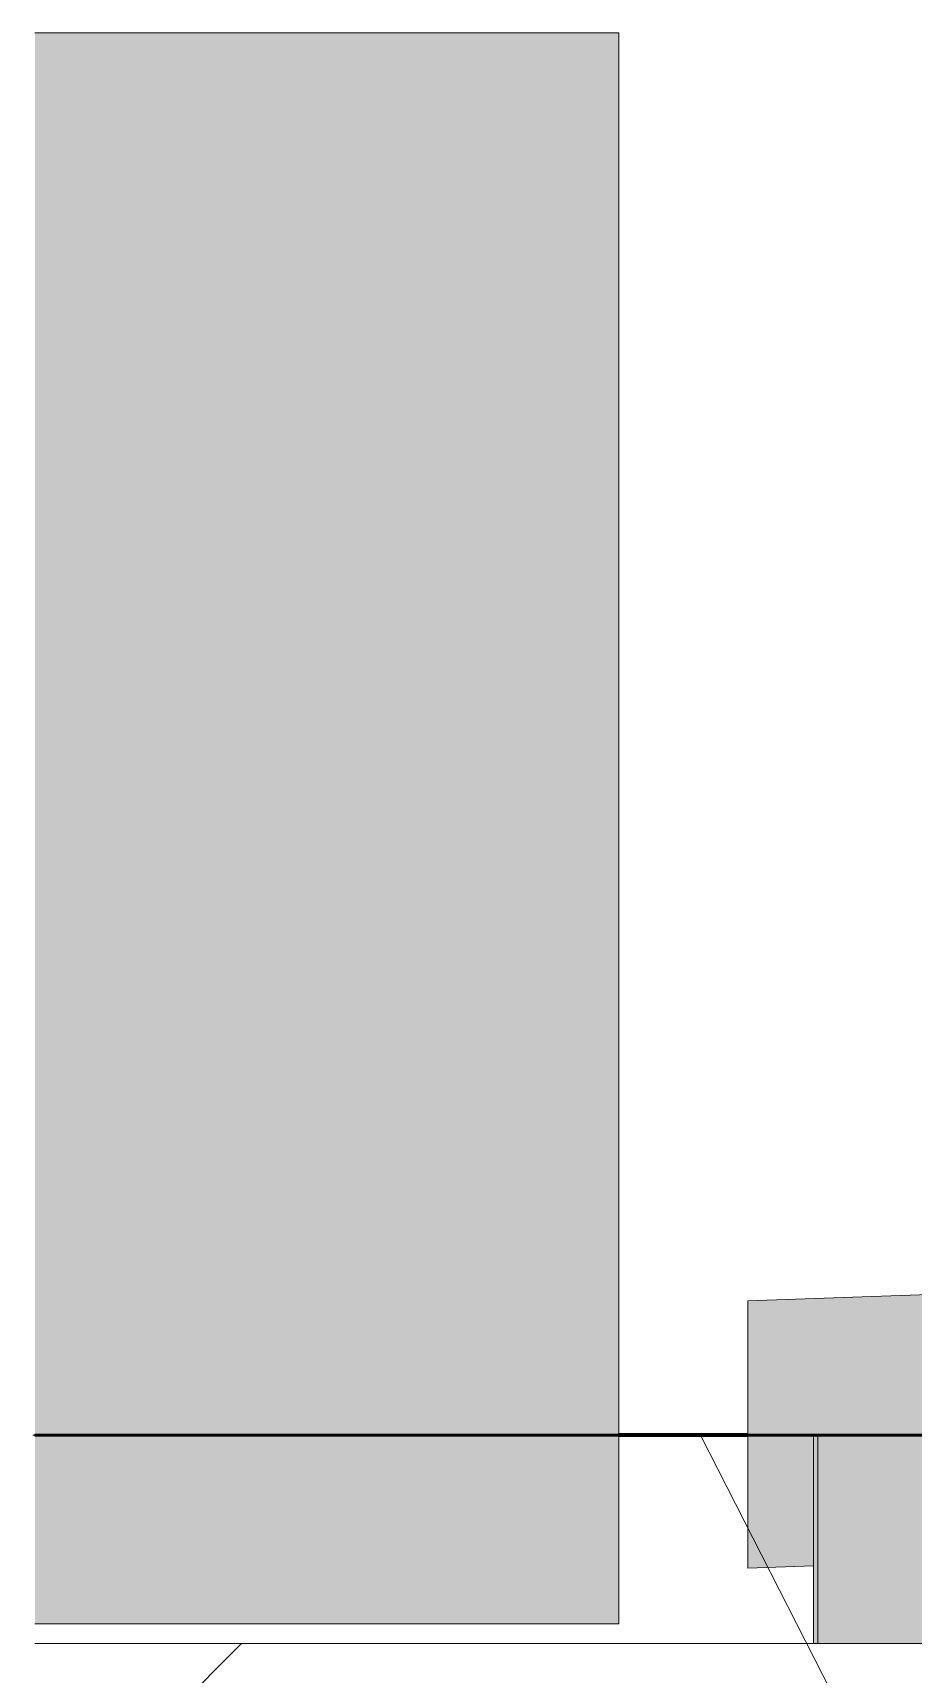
# Model space of a CAD drawing. Header units: millimetres. Extents: x -155050 to -36395, y -2753 to 7638.
# Drawn here: x -86065 to -85241, y -974 to 563 of the extents above; entities that cross this region are included whole.
import ezdxf

# ---------------------------------------------------------------- set-up
doc = ezdxf.new("R2010")
doc.units = ezdxf.units.MM
for name, pattern in [('IMPORT-_EL_VEDENI_NN_PODZ', [3.94, 1.38, -0.59, 0, -1.97]), ('IMPORT-DASHDOT', [11.176, 8.128, -1.524, 0, -1.524]), ('IMPORT-DASHED _3_', [19.05, 12.7, -6.35]), ('IMPORT-DĚLICÍ2 _2_', [15.875, 6.35, -3.175, 0, -3.175, 0, -3.175]), ('IMPORT-KAN_dest_PLNA', [31, 7, -6.5, 0, -6.5, 11, 0]), ('IMPORT-KANVBRDO', [20, 7, -6.5, 0, -6.5]), ('IMPORT-VODA_pitna_CARA08', [30, 7, -6.5, 0, -6.5, 7, -3]), ('IMPORT-VODVBRDO', [20, 7, -6.5, 0, -6.5])]:
    doc.linetypes.add(name, pattern=pattern)
for name, color, linetype, lineweight, true_color in [('---1 - PBS KÓTY', 7, 'Continuous', 18, 0x4c1300), ('---1 - PBS PNP-1', 1, 'Continuous', 35, 0xff0000), ('00_pL_hranice pozemku', 1, 'Continuous', 35, 0xff0000), ('00_pL_katastr', 150, 'Continuous', 9, 0x007fff), ('00_pL_katastr-1', 150, 'Continuous', 35, 0x007fff), ('00_pL_KOTY 1500', 7, 'Continuous', 9, 0x260000), ('00_pL_OCHRANNE PASNO TEPLOVOD-1', 40, 'Continuous', 9, 0xffbf00), ('00_pL_přípoja voda-2', 4, 'IMPORT-VODA_pitna_CARA08', 35, 0x00ffff), ('00_pL_přípojka destova kanalizace-1', 7, 'IMPORT-KAN_dest_PLNA', 9, 0x3f7f3f), ('00_pL_přípojka destova kanalizace-2', 7, 'Continuous', 35, 0x3f7f3f), ('00_pL_přípojka destova kanalizace-3', 7, 'IMPORT-DASHED _3_', 35, 0x3f7f3f), ('00_pL_přípojka NN-1', 240, 'IMPORT-_EL_VEDENI_NN_PODZ', 35, 0xff003f), ('212_HK_situace_03_dwg-1', 40, 'Continuous', 9, 0xffbf00), ('A-FLOR-1', 7, 'Continuous', 9, 0xbfb2ad), ('A-WALL-4', 7, 'Continuous', 9, 0x787878), ('filtrační jednotka-1', 1, 'Continuous', 9, 0xff0000), ('hch budova-1', 7, 'Continuous', 9, 0x00a5a5), ('hch kanal', 30, 'Continuous', 9, 0xff7f00), ('hch kanal-1', 5, 'IMPORT-VODVBRDO', 9, 0x0000ff), ('hch kanal-2', 6, 'IMPORT-KANVBRDO', 9, 0xff00ff), ('hch kanal-3', 30, 'IMPORT-KANVBRDO', 9, 0xff7f00), ('hch oploceni-1', 7, 'IMPORT-DĚLICÍ2 _2_', 9, 0x00a5a5), ('hch teren-1', 7, 'Continuous', 9, 0x00a5a5), ('hch tok-1', 7, 'Continuous', 9, 0x00a5a5), ('HYG', 40, 'Continuous', 9, 0xffbf00), ('Obrys', 2, 'Continuous', 9, 0xffff00), ('PDF7_000 ISN KABELY NN', 9, 'Continuous', 9, 0x808080), ('PDF7_000 ISN SDĚL OPTIKA METALIKA CHRÁNIČKA PŘÍVOD', 9, 'Continuous', 9, 0x808080), ('PDF7_0V - Splašky výtlak zaměřeno', 9, 'Continuous', 9, 0x808080), ('PDF7_0V - Voda návrh', 9, 'Continuous', 9, 0x808080), ('PDF7_0V-návrh kanal dešťová', 7, 'Continuous', 9, 0x656565), ('PDF7_26', 9, 'Continuous', 9, 0x808080), ('PDF7_CKKOTY', 7, 'Continuous', 9, 0x260000), ('PDF7_CKKOTY_500', 7, 'Continuous', 9, 0x260000), ('PDF7_CKKOTY_POMOCNÉ', 3, 'Continuous', 9, 0x00ff00), ('PDF7_GASNET PLYN STŘEDOTLAK', 9, 'Continuous', 9, 0x808080), ('PDF7_GASNET PLYN STŘEDOTLAK OCHRANNĚ PÁSMO', 7, 'Continuous', 9, 0xa5a552), ('PDF7_GP Hraniční linie', 7, 'Continuous', 9, 0x0052a5), ('PDF7_GP Plotové linie', 7, 'Continuous', 9, 0x0052a5), ('PDF7_GP Stromy', 7, 'Continuous', 9, 0x67a552), ('PDF7_GP Veřejné osvětlení - lampy', 200, 'Continuous', 9, 0xbf00ff), ('PDF7_GP Výšky bodů', 7, 'Continuous', 9, 0x0052a5), ('PDF7_ISS CETIN Nadzemní sítě', 9, 'Continuous', 9, 0x808080), ('PDF7_ISS CETIN Zaměřené a kótované vnitřní STP', 9, 'Continuous', 9, 0x808080), ('PDF7_ISS DEŠŤOVÁ KANALIZACE', 9, 'Continuous', 9, 0x808080), ('PDF7_ISS ELEKTRÁRNA OPATOVICE TEPLOVOD', 9, 'Continuous', 9, 0x808080), ('PDF7_ISS KRÁLOVÉHRADECKÁ PROVOZNÍ SPLAŠKOVÁ KANALIZACE', 9, 'Continuous', 9, 0x808080), ('PDF7_ISS KRÁLOVÉHRADECKÁ PROVOZNÍ VODOVOD HL ŘAD', 9, 'Continuous', 9, 0x808080), ('PDF7_ISS TECHNICKÉ SLUŽBY HK VO', 9, 'Continuous', 9, 0x808080), ('PDF7_ISS ČEZ DISTRIBUCE NN', 9, 'Continuous', 9, 0x808080), ('PDF7_ISS ČEZ DISTRIBUCE VN PODZEMNÍ', 9, 'Continuous', 9, 0x808080), ('PDF7_POPIS_500', 1, 'Continuous', 9, 0xff0000), ('PDF7_Pouchov_726559$0$23700', 7, 'Continuous', 9, 0x52a5a5), ('PDF7_Slezské Předměstí_646971$0$21900', 7, 'Continuous', 9, 0x002600), ('PDF7_Slezské Předměstí_646971$0$23700', 9, 'Continuous', 9, 0x808080), ('PDF7_VO_KABEL', 7, 'Continuous', 9, 0x7f6f3f), ('PDF7_VÝŠKOVÉ KÓTY TERÉNU', 3, 'Continuous', 9, 0x00ff00), ('PDF7_Znacky-kultury-1', 240, 'Continuous', 100, 0xff003f), ('PDF7_Znacky-kultury-2', 7, 'Continuous', 140, 0x29a500), ('PDF7_Znacky-kultury-3', 240, 'Continuous', 140, 0xff003f), ('Potrubí_VZT_příslušenství-1', 7, 'Continuous', 9, 0x7f7f7f), ('Vlastní 1_A-DETL-GENF-1', 9, 'Continuous', 9, 0x808080), ('zed-2', 5, 'IMPORT-DASHDOT', 9, 0x0000ff)]:
    doc.layers.add(name, color=color, linetype=linetype, lineweight=lineweight, true_color=true_color)
for name, color, linetype, lineweight in [('00_pL_KOTY', 7, 'Continuous', 9), ('00_pl_rozhrani ploch', 7, 'Continuous', 18), ('00_pL_stavajici objekty', 7, 'Continuous', 50), ('2966-1_navrh dispozice stroju-HK_02_dwg-1', 7, 'Continuous', 9), ('2966-1_navrh dispozice stroju-HK_dwg-1', 7, 'Continuous', 9), ('A-DETL-THIN', 7, 'Continuous', 9), ('A-FLOR', 7, 'Continuous', 9), ('A-WALL', 7, 'Continuous', 9), ('HK_TEREN_SESAZENI_dwg-1', 7, 'Continuous', 9), ('Nedefinovaný_Potrubí_VZT_příslušenství', 7, 'Continuous', 9), ('PDF4_Geometry', 7, 'Continuous', 9), ('PDF7_000 BOURÁNÍ', 7, 'Continuous', 9), ('PDF7_GP Popis', 7, 'Continuous', 9), ('Potrubí_VZT_příslušenství', 7, 'Continuous', 9)]:
    doc.layers.add(name, color=color, linetype=linetype, lineweight=lineweight)

# ---------------------------------------------------------------- blocks, each defined once
blk = doc.blocks.new('Větrací tlumičová jednotka_ levá - VZT S REKUPERACI-581700-Řez 4')
at = {"layer": 'Potrubí_VZT_příslušenství-1'}
blk.add_hatch(color=256, dxfattribs=at).paths.add_polyline_path([(-200972.3, -926.7), (-200972.3, 563.3), (-201519.1, 563.3), (-201519.1, -926.7)])
at = {"layer": 'Potrubí_VZT_příslušenství'}
for p, q in [((-200972.3, 563.3), (-201519.1, 563.3)), ((-200972.3, -926.7), (-200972.3, 563.3)), ((-201519.1, -926.7), (-200972.3, -926.7))]:
    blk.add_line(p, q, dxfattribs=at)
blk = doc.blocks.new('2966-1_navrh dispozice stroju-HK_dwg-867852-Řez 4')
at = {"layer": 'filtrační jednotka-1'}
for p, q in [((-200595.8, -750), (-201519.1, -750)), ((-201519.1, -750), (-200595.8, -750)), ((-200851.5, -750), (-200972.3, -750)), ((-200972.3, -750), (-200851.5, -750))]:
    blk.add_line(p, q, dxfattribs=at)
at = {"layer": 'Obrys'}
for p, q in [((-179030.8, -750), (-201519.1, -750)), ((-179030.8, -750), (-201519.1, -750)), ((-201519.1, -750), (-179030.8, -750)), ((-200972.3, -750), (-200851.5, -750))]:
    blk.add_line(p, q, dxfattribs=at)
blk = doc.blocks.new('2966-1_navrh dispozice stroju-HK_02_dwg-876232-Řez 4')
at = {"layer": 'filtrační jednotka-1'}
for p, q in [((-200851.5, -750), (-200972.3, -750)), ((-200972.3, -750), (-200851.5, -750)), ((-200851.5, -750), (-200972.3, -750)), ((-200972.3, -750), (-200851.5, -750))]:
    blk.add_line(p, q, dxfattribs=at)
at = {"layer": 'Obrys'}
for p, q in [((-200851.5, -750), (-200972.3, -750)), ((-200972.3, -750), (-200851.5, -750))]:
    blk.add_line(p, q, dxfattribs=at)
at = {"layer": 'zed-2'}
blk.add_line((-200785.7, -750), (-200807.8, -750), dxfattribs=at)
blk = doc.blocks.new('212_HK_situace_03_dwg__U41-904830-Řez 4')
at = {"layer": '00_pL_přípojka destova kanalizace-2'}
for p, q in [((-200556.1, -750), (-201519.7, -750)), ((-200556.1, -750), (-201336.1, -750)), ((-200646.1, -750), (-201246.1, -750))]:
    blk.add_line(p, q, dxfattribs=at)
at = {"layer": '00_pL_přípojka destova kanalizace-3'}
blk.add_line((-200646.1, -750), (-201520.1, -750), dxfattribs=at)
blk = doc.blocks.new('212_HK_situace_03_dwg__U41-V38-Řez 4')
at = {"layer": '00_pL_přípojka destova kanalizace-2'}
for p, q in [((-200851.3, -750), (-200972.6, -750)), ((-200851.3, -750), (-200972.6, -750)), ((-200850.5, -750), (-200972.4, -750)), ((-200850.5, -750), (-200972.4, -750)), ((-200850, -750), (-200971.4, -750)), ((-200850, -750), (-200971.4, -750))]:
    blk.add_line(p, q, dxfattribs=at)
at = {"layer": '00_pL_přípojka destova kanalizace-3'}
blk.add_line((-200849.5, -750), (-200971.2, -750), dxfattribs=at)
blk.add_line((-200849.5, -750), (-200971.2, -750), dxfattribs=at)
blk = doc.blocks.new('212_HK_situace_03_dwg-886969-Řez 4')
at = {"layer": '---1 - PBS KÓTY'}
blk.add_line((-200972.3, -750), (-200851.5, -750), dxfattribs=at)
at = {"layer": '---1 - PBS PNP-1'}
for p, q in [((-200265.7, -750), (-201519.6, -750)), ((-200972.6, -750), (-200851.7, -750))]:
    blk.add_line(p, q, dxfattribs=at)
at = {"layer": '00_pL_hranice pozemku'}
for p, q in [((-201519.1, -750), (-179030.8, -750)), ((-179030.8, -750), (-201519.1, -750)), ((-201519.1, -750), (-179030.8, -750)), ((-200851.5, -750), (-200972.3, -750))]:
    blk.add_line(p, q, dxfattribs=at)
at = {"layer": '00_pL_katastr'}
for points in [[(-200972.4, -750), (-200932.3, -750), (-200892.1, -750), (-200851.7, -750)], [(-200971.8, -750), (-200930.6, -750), (-200890.5, -750), (-200851.4, -750)], [(-200848.6, -750), (-200887.1, -750), (-200927.5, -750), (-200970, -750)], [(-200851.2, -750), (-200888, -750), (-200925, -750), (-200962.2, -750)]]:
    blk.add_open_spline(points, degree=3, dxfattribs=at)
at = {"layer": '00_pL_katastr-1'}
for p, q in [((-179030.8, -750), (-201519.1, -750)), ((-201519.1, -750), (-179030.8, -750)), ((-179030.8, -750), (-201519.1, -750)), ((-179030.8, -750), (-201519.1, -750)), ((-201519.1, -750), (-179030.8, -750)), ((-179030.8, -750), (-201519.1, -750)), ((-200851.5, -750), (-200972.3, -750)), ((-200851.5, -750), (-200972.3, -750)), ((-200851.5, -750), (-200972.3, -750)), ((-200972.3, -750), (-200851.5, -750)), ((-200851.5, -750), (-200972.3, -750)), ((-200972.3, -750), (-200851.5, -750)), ((-200851.5, -750), (-200972.3, -750)), ((-200851.5, -750), (-200972.3, -750)), ((-200972.3, -750), (-200851.5, -750)), ((-200851.5, -750), (-200972.3, -750)), ((-200972.3, -750), (-200851.5, -750)), ((-200851.5, -750), (-200972.3, -750)), ((-200972.3, -750), (-200851.5, -750)), ((-200972.3, -750), (-200851.5, -750)), ((-200851.5, -750), (-200972.3, -750)), ((-200851.5, -750), (-200972.3, -750))]:
    blk.add_line(p, q, dxfattribs=at)
at = {"layer": '00_pL_katastr-1', "flags": 128}
for points in [[(-201519.1, -750), (-195852.3, -750), (-191585.4, -750), (-179030.8, -750)], [(-200851.5, -750), (-200935.3, -750), (-200972.3, -750)]]:
    blk.add_lwpolyline(points, dxfattribs=at)
at = {"layer": '00_pL_KOTY'}
for p, q in [((-200851.5, -750), (-200972.3, -750)), ((-200851.5, -750), (-200972.3, -750)), ((-200972.3, -750), (-200851.5, -750))]:
    blk.add_line(p, q, dxfattribs=at)
at = {"layer": '00_pL_KOTY', "flags": 128}
blk.add_lwpolyline([(-201519.1, -750), (-200145.1, -750), (-200145.5, -750)], dxfattribs=at)
at = {"layer": '00_pL_KOTY 1500', "flags": 128}
blk.add_lwpolyline([(-201519.1, -750), (-200146.4, -750), (-200147.7, -750)], dxfattribs=at)
at = {"layer": '00_pL_OCHRANNE PASNO TEPLOVOD-1'}
for p, q in [((-200972.3, -750), (-200851.5, -750)), ((-200851.5, -750), (-200972.3, -750))]:
    blk.add_line(p, q, dxfattribs=at)
at = {"layer": '00_pL_přípoja voda-2'}
blk.add_line((-201519.1, -750), (-199132.6, -750), dxfattribs=at)
at = {"layer": '00_pL_přípojka destova kanalizace-1', "flags": 128}
for points in [[(-200851.5, -750), (-200940.1, -750), (-200851.5, -750)], [(-200851.5, -750), (-200854.4, -750), (-200851.5, -750)]]:
    blk.add_lwpolyline(points, dxfattribs=at)
at = {"layer": '00_pL_přípojka destova kanalizace-2'}
for p, q in [((-201146.1, -750), (-179030.8, -750)), ((-200785.7, -750), (-201145.9, -750)), ((-200851.5, -750), (-200972.3, -750))]:
    blk.add_line(p, q, dxfattribs=at)
at = {"layer": '00_pL_přípojka NN-1', "flags": 128}
blk.add_lwpolyline([(-201519.1, -750), (-198369.2, -750), (-198329.2, -750), (-198198.6, -750)], dxfattribs=at)
at = {"layer": '00_pl_rozhrani ploch'}
for p, q in [((-200972.3, -750), (-200851.5, -750)), ((-200848.9, -750), (-200970.4, -750)), ((-200969.8, -750), (-200849.1, -750))]:
    blk.add_line(p, q, dxfattribs=at)
at = {"layer": '00_pl_rozhrani ploch', "flags": 128}
blk.add_lwpolyline([(-200267.3, -750), (-200892.3, -750), (-201139, -750)], dxfattribs=at)
at = {"layer": '00_pL_stavajici objekty'}
for p, q in [((-201519.1, -750), (-201139, -750)), ((-179030.8, -750), (-201519.1, -750)), ((-201519.1, -750), (-179030.8, -750)), ((-179030.8, -750), (-201519.1, -750)), ((-201519.1, -750), (-179030.8, -750)), ((-201519.1, -750), (-179030.8, -750)), ((-179030.8, -750), (-201519.1, -750)), ((-200851.5, -750), (-200972.3, -750)), ((-200972.3, -750), (-200851.5, -750))]:
    blk.add_line(p, q, dxfattribs=at)
at = {"layer": '00_pL_stavajici objekty', "flags": 128}
blk.add_lwpolyline([(-201139, -750), (-201269.9, -750), (-201519.1, -750)], dxfattribs=at)
at = {"layer": 'HYG'}
blk.add_line((-201519.1, -750), (-200851.5, -750), dxfattribs=at)
at = {"layer": 'PDF4_Geometry'}
for p, q in [((-200972.3, -750), (-200851.5, -750)), ((-200851.5, -750), (-200972.3, -750)), ((-200851.5, -750), (-200972.3, -750)), ((-200972.3, -750), (-200851.5, -750)), ((-200972.3, -750), (-200851.5, -750)), ((-200851.5, -750), (-200972.3, -750)), ((-200851.5, -750), (-200972.3, -750)), ((-200851.5, -750), (-200972.3, -750)), ((-200972.3, -750), (-200851.5, -750)), ((-200972.3, -750), (-200851.5, -750)), ((-200851.5, -750), (-200972.3, -750))]:
    blk.add_line(p, q, dxfattribs=at)
for points in [[(-200956.6, -750), (-200962.7, -750), (-200968.5, -750), (-200974.1, -750)], [(-200974, -750), (-200960.4, -750), (-200945.4, -750), (-200929.2, -750)], [(-200972.5, -750), (-200932.4, -750), (-200892.2, -750), (-200851.8, -750)], [(-200972, -750), (-200956, -750), (-200940.8, -750), (-200926.4, -750)], [(-200851.2, -750), (-200890.4, -750), (-200930.5, -750), (-200971.6, -750)], [(-200971.5, -750), (-200930.2, -750), (-200889.9, -750), (-200850.6, -750)], [(-200850.4, -750), (-200888.3, -750), (-200928, -750), (-200969.4, -750)], [(-200852.5, -750), (-200890, -750), (-200924.7, -750), (-200956.6, -750)], [(-200929.2, -750), (-200904.1, -750), (-200878.3, -750), (-200851.7, -750)], [(-200853.2, -750), (-200864.1, -750), (-200888.6, -750), (-200926.7, -750)], [(-200926.4, -750), (-200883.9, -750), (-200858.3, -750), (-200849.7, -750)], [(-200919.9, -750), (-200925, -750), (-200902.9, -750), (-200853.4, -750)], [(-200853.7, -750), (-200893.5, -750), (-200915.6, -750), (-200919.9, -750)], [(-200851.2, -750), (-200870.4, -750), (-200889.7, -750), (-200909, -750)]]:
    blk.add_open_spline(points, degree=3, dxfattribs=at)
at = {"layer": 'PDF7_000 BOURÁNÍ'}
for p, q in [((-201519.1, -750), (-179030.8, -750)), ((-179030.8, -750), (-201519.1, -750)), ((-196965.5, -750), (-201519.1, -750))]:
    blk.add_line(p, q, dxfattribs=at)
at = {"layer": 'PDF7_000 BOURÁNÍ', "flags": 128}
blk.add_lwpolyline([(-201519.1, -750), (-196172.2, -750), (-196965.5, -750)], dxfattribs=at)
at = {"layer": 'PDF7_000 ISN KABELY NN'}
for p, q in [((-201230.9, -750), (-201519.1, -750)), ((-201104.6, -750), (-201237.6, -750)), ((-200832.1, -750), (-200699.2, -750)), ((-200830.1, -750), (-200830, -750)), ((-200829.6, -750), (-200696.8, -750)), ((-200764.4, -750), (-200764.3, -750)), ((-200763.9, -750), (-200697.5, -750)), ((-200763.8, -750), (-200763.7, -750)), ((-200705.8, -750), (-200440, -750))]:
    blk.add_line(p, q, dxfattribs=at)
at = {"layer": 'PDF7_000 ISN KABELY NN', "flags": 128}
for points in [[(-201237.5, -750), (-201104.6, -750), (-201503.4, -750), (-201519.1, -750)], [(-201519.1, -750), (-201296.7, -750), (-201230.2, -750), (-201163.8, -750), (-201030.8, -750), (-200964.3, -750), (-200897.9, -750), (-200897.8, -750), (-200831.3, -750), (-200831.3, -750), (-200764.8, -750), (-200764.4, -750)], [(-200896.9, -750), (-200763.9, -750), (-200764, -750), (-200697.7, -750), (-200764.1, -750), (-200764.1, -750)], [(-200896.2, -750), (-200829.6, -750), (-200829.8, -750), (-200696.9, -750), (-200829.8, -750), (-200829.9, -750)], [(-200699.2, -750), (-200832.1, -750), (-200499.8, -750), (-200233.9, -750), (-200234, -750), (-200101, -750)], [(-200829.5, -750), (-200829.1, -750), (-200762.6, -750), (-200762.6, -750), (-200762.6, -750), (-200696, -750), (-200629.5, -750), (-200629.5, -750), (-200563, -750), (-200496.5, -750), (-200430, -750), (-199034.2, -750), (-198369.6, -750)]]:
    blk.add_lwpolyline(points, dxfattribs=at)
at = {"layer": 'PDF7_000 ISN SDĚL OPTIKA METALIKA CHRÁNIČKA PŘÍVOD'}
for p, q in [((-201410.3, -750), (-201518.4, -750)), ((-201518, -750), (-201362.8, -750)), ((-201018.9, -750), (-201375.5, -750)), ((-201029.4, -750), (-201029.3, -750)), ((-201029.2, -750), (-201029.2, -750)), ((-201029.2, -750), (-201029.1, -750)), ((-200959.5, -750), (-201018.6, -750)), ((-200958.7, -750), (-201017.9, -750)), ((-200963.5, -750), (-200963.5, -750)), ((-200963.4, -750), (-200963.4, -750)), ((-200885.8, -750), (-200945, -750)), ((-200885.1, -750), (-200944.2, -750)), ((-200705.9, -750), (-200440, -750))]:
    blk.add_line(p, q, dxfattribs=at)
at = {"layer": 'PDF7_000 ISN SDĚL OPTIKA METALIKA CHRÁNIČKA PŘÍVOD', "flags": 128}
for points in [[(-201362.8, -750), (-201296.3, -750), (-201229.8, -750), (-201163.3, -750), (-201163.2, -750), (-201096.7, -750), (-201030.2, -750), (-201030.2, -750), (-201030.2, -750), (-200963.6, -750), (-200963.6, -750)], [(-201028.6, -750), (-201028.5, -750), (-200962, -750), (-200962, -750), (-200962, -750), (-200961.9, -750), (-200895.4, -750), (-200895.4, -750), (-200828.9, -750), (-200828.9, -750), (-200762.4, -750), (-200695.9, -750), (-200695.9, -750), (-200629.4, -750), (-200562.9, -750), (-200496.4, -750), (-199034.2, -750), (-198369.5, -750)]]:
    blk.add_lwpolyline(points, dxfattribs=at)
at = {"layer": 'PDF7_0V - Splašky výtlak zaměřeno'}
for p, q in [((-201519.1, -750), (-201370.9, -750)), ((-201105.1, -750), (-200905.7, -750))]:
    blk.add_line(p, q, dxfattribs=at)
at = {"layer": 'PDF7_0V - Voda návrh'}
for p, q in [((-201519.1, -750), (-201370.7, -750)), ((-201367.1, -750), (-201519, -750)), ((-200972.3, -750), (-200851.5, -750)), ((-200851.5, -750), (-200972.3, -750)), ((-200851.5, -750), (-200972.3, -750)), ((-200851.5, -750), (-200972.3, -750)), ((-200972.3, -750), (-200851.5, -750)), ((-200972.3, -750), (-200851.5, -750)), ((-200573.1, -750), (-200905.4, -750))]:
    blk.add_line(p, q, dxfattribs=at)
at = {"layer": 'PDF7_0V - Voda návrh', "flags": 128}
blk.add_lwpolyline([(-199607.7, -750), (-199673.8, -750), (-201202.5, -750)], dxfattribs=at)
at = {"layer": 'PDF7_0V-návrh kanal dešťová'}
for p, q in [((-201443.5, -750), (-201521.1, -750)), ((-201443.5, -750), (-201521.1, -750)), ((-200291.3, -750), (-201088.8, -750))]:
    blk.add_line(p, q, dxfattribs=at)
at = {"layer": 'PDF7_0V-návrh kanal dešťová', "flags": 128}
blk.add_lwpolyline([(-201467.1, -750), (-201001.9, -750), (-200736, -750)], dxfattribs=at)
at = {"layer": 'PDF7_26', "flags": 128}
blk.add_lwpolyline([(-200001.1, -750), (-201197.4, -750)], close=True, dxfattribs=at)
at = {"layer": 'PDF7_CKKOTY'}
for p, q in [((-200228.2, -750), (-201519.1, -750)), ((-201519.1, -750), (-200228.2, -750)), ((-201519.1, -750), (-200218.5, -750)), ((-201519.1, -750), (-201497.3, -750)), ((-201519.1, -750), (-201361.4, -750)), ((-179030.8, -750), (-201519.1, -750)), ((-201519.1, -750), (-193890.4, -750)), ((-201519.1, -750), (-192295.5, -750)), ((-200363.2, -750), (-200895.1, -750)), ((-200883.2, -750), (-200351.3, -750))]:
    blk.add_line(p, q, dxfattribs=at)
at = {"layer": 'PDF7_CKKOTY', "flags": 128}
blk.add_lwpolyline([(-201101.4, -750), (-199772.1, -750), (-198376.3, -750)], dxfattribs=at)
for points in [[(-199771, -750), (-201100.3, -750)], [(-200361.1, -750), (-200892.9, -750)]]:
    blk.add_lwpolyline(points, close=True, dxfattribs=at)
at = {"layer": 'PDF7_CKKOTY_500'}
for p, q in [((-198300.7, -750), (-201519.1, -750)), ((-201519.1, -750), (-198300.7, -750)), ((-198290.4, -750), (-201519.1, -750)), ((-201519.1, -750), (-198290.4, -750)), ((-201519.1, -750), (-198290.4, -750)), ((-200719.8, -750), (-201517.4, -750))]:
    blk.add_line(p, q, dxfattribs=at)
at = {"layer": 'PDF7_CKKOTY_POMOCNÉ'}
for p, q in [((-201519.1, -750), (-201361.7, -750)), ((-201365.2, -750), (-201519.1, -750))]:
    blk.add_line(p, q, dxfattribs=at)
at = {"layer": 'PDF7_GASNET PLYN STŘEDOTLAK', "flags": 128}
blk.add_lwpolyline([(-200972.3, -750), (-200862.8, -750)], close=True, dxfattribs=at)
for points in [[(-200851.5, -750), (-200931.4, -750), (-200931.3, -750), (-200972.3, -750)], [(-200972.3, -750), (-200931.3, -750), (-200931.4, -750), (-200851.5, -750)]]:
    blk.add_lwpolyline(points, dxfattribs=at)
at = {"layer": 'PDF7_GASNET PLYN STŘEDOTLAK OCHRANNĚ PÁSMO'}
for p, q in [((-200851.5, -750), (-200972.3, -750)), ((-200972.3, -750), (-200851.5, -750)), ((-200851.5, -750), (-200972.3, -750)), ((-200972.3, -750), (-200851.5, -750))]:
    blk.add_line(p, q, dxfattribs=at)
at = {"layer": 'PDF7_GASNET PLYN STŘEDOTLAK OCHRANNĚ PÁSMO', "flags": 128}
for points in [[(-200972.3, -750), (-200864.6, -750)], [(-200972.3, -750), (-200862.5, -750)]]:
    blk.add_lwpolyline(points, close=True, dxfattribs=at)
at = {"layer": 'PDF7_GP Hraniční linie'}
for p, q in [((-200972.3, -750), (-200851.5, -750)), ((-200851.5, -750), (-200972.3, -750)), ((-200972.3, -750), (-200851.5, -750)), ((-200851.5, -750), (-200972.3, -750)), ((-200851.5, -750), (-200972.3, -750)), ((-200851.5, -750), (-200972.3, -750)), ((-200972.3, -750), (-200851.5, -750)), ((-200972.3, -750), (-200851.5, -750)), ((-200851.5, -750), (-200972.3, -750)), ((-200972.3, -750), (-200851.5, -750)), ((-200851.5, -750), (-200972.3, -750)), ((-200972.3, -750), (-200892.9, -750))]:
    blk.add_line(p, q, dxfattribs=at)
at = {"layer": 'PDF7_GP Hraniční linie', "flags": 128}
for points in [[(-179030.8, -750), (-185666, -750), (-201519.1, -750)], [(-201136.2, -750), (-183723, -750), (-179030.8, -750)], [(-200851.5, -750), (-200953.1, -750), (-200972.3, -750)]]:
    blk.add_lwpolyline(points, dxfattribs=at)
at = {"layer": 'PDF7_GP Plotové linie'}
blk.add_line((-200851.5, -750), (-200972.3, -750), dxfattribs=at)
at = {"layer": 'PDF7_GP Popis'}
blk.add_line((-200972.3, -750), (-200851.5, -750), dxfattribs=at)
at = {"layer": 'PDF7_GP Popis', "flags": 128}
blk.add_lwpolyline([(-200958, -750), (-200958, -750), (-200958, -750), (-200972.3, -750)], dxfattribs=at)
at = {"layer": 'PDF7_GP Stromy'}
for p, q in [((-201443.7, -750), (-201519.3, -750)), ((-201410.6, -750), (-201519.2, -750)), ((-199413.3, -750), (-201473.7, -750)), ((-199346.1, -750), (-201406.5, -750))]:
    blk.add_line(p, q, dxfattribs=at)
at = {"layer": 'PDF7_GP Veřejné osvětlení - lampy'}
for p, q in [((-201124.2, -750), (-201520, -750)), ((-201238.9, -750), (-200457.7, -750))]:
    blk.add_line(p, q, dxfattribs=at)
at = {"layer": 'PDF7_GP Výšky bodů'}
for p, q in [((-201519.1, -750), (-201469.3, -750)), ((-201404.7, -750), (-201519.1, -750)), ((-201519.1, -750), (-201470.1, -750)), ((-200972.3, -750), (-200851.5, -750)), ((-200896.1, -750), (-200972.3, -750)), ((-200892.8, -750), (-200972.3, -750)), ((-200916, -750), (-200972.3, -750)), ((-200972.3, -750), (-200916.7, -750)), ((-200961.1, -750), (-200851.5, -750)), ((-200851.5, -750), (-200961.1, -750)), ((-200953.2, -750), (-200851.5, -750)), ((-200916.3, -750), (-200851.5, -750)), ((-200851.5, -750), (-200886.7, -750))]:
    blk.add_line(p, q, dxfattribs=at)
at = {"layer": 'PDF7_GP Výšky bodů', "flags": 128}
for points in [[(-201202.6, -750), (-201136.1, -750), (-201202.6, -750), (-201269, -750), (-201269, -750), (-201335.5, -750), (-201335.5, -750), (-201335.6, -750), (-201402.1, -750), (-201519.1, -750)], [(-201401.9, -750), (-201401.9, -750), (-201402, -750), (-201468.4, -750), (-201468.5, -750), (-201519.1, -750)], [(-201519.1, -750), (-201468.4, -750), (-201401.9, -750)], [(-201336.3, -750), (-201469.2, -750), (-201469.3, -750), (-201469.3, -750), (-201519.1, -750)], [(-201519.1, -750), (-201271.8, -750), (-201338.4, -750), (-201471.3, -750)], [(-201337.1, -750), (-201470, -750), (-201470, -750), (-201519.1, -750)], [(-201402.5, -750), (-201203, -750), (-201269.5, -750), (-201402.4, -750)], [(-201203.6, -750), (-200937.6, -750), (-201004.2, -750), (-201203.5, -750)], [(-200870.7, -750), (-201003.6, -750), (-201003.7, -750), (-201070.1, -750), (-201136.6, -750), (-201203.1, -750), (-201203.1, -750), (-201203.1, -750), (-201136.7, -750), (-201070.2, -750)], [(-201072.6, -750), (-200806.7, -750), (-200873.2, -750), (-201072.6, -750)], [(-201069.8, -750), (-200803.9, -750), (-200870.4, -750), (-201003.3, -750)], [(-200671.8, -750), (-200804.7, -750), (-200804.8, -750), (-200804.8, -750), (-200871.2, -750), (-200937.7, -750), (-201004.2, -750), (-201004.2, -750), (-200937.8, -750), (-200937.8, -750), (-200871.3, -750), (-200804.9, -750)], [(-200851.5, -750), (-200902, -750), (-200902, -750), (-200968.5, -750), (-200972.3, -750)], [(-200972.3, -750), (-200968.4, -750), (-200901.9, -750), (-200902, -750), (-200902, -750), (-200902, -750)], [(-200851.5, -750), (-200896.1, -750), (-200972.3, -750)], [(-200896, -750), (-200962.4, -750), (-200972.3, -750)], [(-200972.3, -750), (-200894.6, -750), (-200894.7, -750), (-200972.3, -750)], [(-200972.3, -750), (-200961.3, -750), (-200972.3, -750)], [(-200851.5, -750), (-200895.1, -750), (-200961.6, -750), (-200972.3, -750)], [(-200972.3, -750), (-200961.6, -750), (-200961.7, -750), (-200895.2, -750), (-200851.5, -750)], [(-200972.3, -750), (-200961.5, -750), (-200972.3, -750)], [(-200972.3, -750), (-200892.8, -750), (-200959.3, -750), (-200959.3, -750), (-200972.3, -750)], [(-200851.5, -750), (-200956.7, -750), (-200956.8, -750), (-200972.3, -750)], [(-200972.3, -750), (-200910.8, -750), (-200972.3, -750)], [(-200851.5, -750), (-200910.8, -750), (-200972.3, -750)], [(-200972.3, -750), (-200910.8, -750), (-200851.5, -750)], [(-200851.5, -750), (-200916.2, -750), (-200972.3, -750)], [(-200972.3, -750), (-200916.1, -750), (-200851.5, -750)], [(-200851.5, -750), (-200916.6, -750), (-200916.6, -750), (-200972.3, -750)], [(-200851.5, -750), (-200864.5, -750), (-200972.3, -750)], [(-200972.3, -750), (-200864.8, -750), (-200865, -750), (-200972.3, -750)], [(-200972.3, -750), (-200865.2, -750), (-200865.3, -750), (-200972.3, -750)], [(-200968.4, -750), (-200901.9, -750), (-200851.5, -750)], [(-200851.5, -750), (-200894.9, -750), (-200961.4, -750), (-200961.4, -750), (-200961.4, -750), (-200895, -750), (-200851.5, -750)], [(-200851.5, -750), (-200910.9, -750), (-200910.9, -750), (-200910.9, -750), (-200910.9, -750), (-200851.5, -750)], [(-200642.7, -750), (-200775.7, -750), (-200908.7, -750)], [(-200851.5, -750), (-200896.1, -750), (-200896.2, -750), (-200851.5, -750)], [(-200851.5, -750), (-200894.7, -750), (-200894.7, -750), (-200894.8, -750), (-200851.5, -750)], [(-200851.5, -750), (-200889.7, -750), (-200851.5, -750)], [(-200851.5, -750), (-200887.3, -750), (-200887.3, -750), (-200887.3, -750), (-200851.5, -750)], [(-200540.9, -750), (-200607.3, -750), (-200673.9, -750), (-200740.3, -750), (-200806.8, -750), (-200806.8, -750), (-200873.3, -750), (-200806.8, -750), (-200740.4, -750), (-200673.9, -750)], [(-200851.5, -750), (-200865.3, -750), (-200865.3, -750), (-200865.3, -750), (-200851.5, -750)], [(-200851.5, -750), (-200865, -750), (-200865, -750), (-200851.5, -750)], [(-200851.5, -750), (-200864.7, -750), (-200864.7, -750), (-200864.7, -750), (-200851.5, -750)], [(-200851.5, -750), (-200853.3, -750), (-200853.3, -750), (-200851.5, -750)], [(-200579.6, -750), (-200579.6, -750), (-200579.5, -750), (-200845.5, -750)], [(-200471.6, -750), (-200604.5, -750), (-200604.6, -750), (-200671, -750), (-200737.5, -750), (-200737.5, -750), (-200804, -750), (-200804, -750), (-200804, -750), (-200737.6, -750), (-200671.1, -750), (-200671.1, -750)]]:
    blk.add_lwpolyline(points, dxfattribs=at)
blk.add_lwpolyline([(-200908.5, -750), (-200908.6, -750), (-200908.6, -750), (-200975.1, -750), (-200975.1, -750), (-201041.6, -750), (-201108, -750), (-201174.5, -750), (-201174.5, -750), (-201241, -750), (-201174.5, -750), (-201174.4, -750), (-201108, -750), (-201041.5, -750), (-200975, -750)], close=True, dxfattribs=at)
at = {"layer": 'PDF7_ISS CETIN Nadzemní sítě'}
for p, q in [((-200851.5, -750), (-200972.3, -750)), ((-200972.3, -750), (-200851.5, -750))]:
    blk.add_line(p, q, dxfattribs=at)
at = {"layer": 'PDF7_ISS CETIN Zaměřené a kótované vnitřní STP'}
for p, q in [((-200852.8, -750), (-200890.9, -750)), ((-200852.8, -750), (-200890.9, -750)), ((-200852.8, -750), (-200890.9, -750)), ((-200890.9, -750), (-200852.8, -750)), ((-200862, -750), (-200851.5, -750)), ((-200851.5, -750), (-200862, -750))]:
    blk.add_line(p, q, dxfattribs=at)
at = {"layer": 'PDF7_ISS CETIN Zaměřené a kótované vnitřní STP', "flags": 128}
blk.add_lwpolyline([(-200851.5, -750), (-200875.1, -750)], close=True, dxfattribs=at)
at = {"layer": 'PDF7_ISS DEŠŤOVÁ KANALIZACE'}
for p, q in [((-201129, -750), (-199999.1, -750)), ((-200851.5, -750), (-200972.3, -750)), ((-200972.3, -750), (-200851.5, -750)), ((-200949.9, -750), (-200851.5, -750)), ((-200940.1, -750), (-200851.5, -750))]:
    blk.add_line(p, q, dxfattribs=at)
at = {"layer": 'PDF7_ISS DEŠŤOVÁ KANALIZACE', "flags": 128}
blk.add_lwpolyline([(-200851.5, -750), (-200940.1, -750)], close=True, dxfattribs=at)
at = {"layer": 'PDF7_ISS ELEKTRÁRNA OPATOVICE TEPLOVOD', "flags": 128}
for points in [[(-200851.5, -750), (-200908.4, -750), (-200972.3, -750)], [(-200972.3, -750), (-200908.4, -750), (-200851.5, -750)]]:
    blk.add_lwpolyline(points, dxfattribs=at)
blk.add_lwpolyline([(-200908.4, -750), (-200908.4, -750), (-200908.3, -750), (-200908.4, -750)], close=True, dxfattribs=at)
at = {"layer": 'PDF7_ISS KRÁLOVÉHRADECKÁ PROVOZNÍ SPLAŠKOVÁ KANALIZACE'}
for p, q in [((-200851.5, -750), (-200972.3, -750)), ((-200972.3, -750), (-200851.5, -750))]:
    blk.add_line(p, q, dxfattribs=at)
at = {"layer": 'PDF7_ISS KRÁLOVÉHRADECKÁ PROVOZNÍ VODOVOD HL ŘAD', "flags": 128}
for points in [[(-200972.3, -750), (-200862.8, -750), (-200851.5, -750)], [(-200851.5, -750), (-200862.8, -750), (-200972.3, -750)]]:
    blk.add_lwpolyline(points, dxfattribs=at)
at = {"layer": 'PDF7_ISS TECHNICKÉ SLUŽBY HK VO'}
for p, q in [((-200972.3, -750), (-200851.5, -750)), ((-200851.5, -750), (-200972.3, -750))]:
    blk.add_line(p, q, dxfattribs=at)
at = {"layer": 'PDF7_ISS ČEZ DISTRIBUCE NN', "flags": 128}
blk.add_lwpolyline([(-200972.3, -750), (-200865.6, -750)], close=True, dxfattribs=at)
blk.add_lwpolyline([(-200972.3, -750), (-200865.6, -750)], close=True, dxfattribs=at)
at = {"layer": 'PDF7_ISS ČEZ DISTRIBUCE VN PODZEMNÍ'}
for p, q in [((-200972.3, -750), (-200851.5, -750)), ((-200851.5, -750), (-200972.3, -750)), ((-200972.3, -750), (-200851.5, -750)), ((-200851.5, -750), (-200972.3, -750))]:
    blk.add_line(p, q, dxfattribs=at)
at = {"layer": 'PDF7_POPIS_500', "flags": 128}
for points in [[(-201519.1, -750), (-194444.9, -750), (-194444.5, -750)], [(-201519.1, -750), (-189128.4, -750), (-189128, -750)], [(-201519.1, -750), (-185284.7, -750), (-185285.1, -750)]]:
    blk.add_lwpolyline(points, dxfattribs=at)
at = {"layer": 'PDF7_Pouchov_726559$0$23700'}
for p, q in [((-200851.5, -750), (-200972.3, -750)), ((-200972.3, -750), (-200851.5, -750))]:
    blk.add_line(p, q, dxfattribs=at)
at = {"layer": 'PDF7_Slezské Předměstí_646971$0$21900'}
for p, q in [((-179030.8, -750), (-201519.1, -750)), ((-201519.1, -750), (-179030.8, -750)), ((-201519.1, -750), (-179030.8, -750)), ((-179030.8, -750), (-201519.1, -750)), ((-200972.3, -750), (-200851.5, -750)), ((-200851.5, -750), (-200972.3, -750)), ((-200972.3, -750), (-200851.5, -750)), ((-200972.3, -750), (-200851.5, -750)), ((-200851.5, -750), (-200972.3, -750)), ((-200972.3, -750), (-200851.5, -750)), ((-200851.5, -750), (-200972.3, -750)), ((-200851.5, -750), (-200972.3, -750)), ((-200972.3, -750), (-200851.5, -750)), ((-200851.5, -750), (-200972.3, -750)), ((-200972.3, -750), (-200851.5, -750))]:
    blk.add_line(p, q, dxfattribs=at)
at = {"layer": 'PDF7_Slezské Předměstí_646971$0$23700'}
for p, q in [((-200972.3, -750), (-200851.5, -750)), ((-200851.5, -750), (-200972.3, -750)), ((-200972.3, -750), (-200851.5, -750)), ((-200851.5, -750), (-200972.3, -750))]:
    blk.add_line(p, q, dxfattribs=at)
at = {"layer": 'PDF7_VO_KABEL', "flags": 128}
blk.add_lwpolyline([(-201519.1, -750), (-201496, -750), (-201429.6, -750), (-201363.1, -750), (-201296.6, -750), (-201230.1, -750), (-201230.1, -750), (-201163.6, -750), (-201227.9, -750), (-201161.4, -750), (-201161.4, -750), (-201161.4, -750), (-201161.3, -750), (-201094.8, -750), (-201094.8, -750), (-201028.3, -750), (-200961.8, -750), (-200895.3, -750), (-200895.3, -750), (-200828.8, -750), (-200762.3, -750), (-200629.3, -750), (-200562.8, -750), (-199034.1, -750)], dxfattribs=at)
at = {"layer": 'PDF7_VÝŠKOVÉ KÓTY TERÉNU', "flags": 128}
for points in [[(-201519.1, -750), (-199431.2, -750), (-199431, -750)], [(-201519.1, -750), (-200902.4, -750), (-200902.5, -750)]]:
    blk.add_lwpolyline(points, dxfattribs=at)
at = {"layer": 'PDF7_Znacky-kultury-1'}
blk.add_line((-200851.5, -750), (-200972.3, -750), dxfattribs=at)
at = {"layer": 'PDF7_Znacky-kultury-2'}
for p, q in [((-200851.6, -750), (-200972.8, -750)), ((-200851.2, -750), (-200972.6, -750))]:
    blk.add_line(p, q, dxfattribs=at)
at = {"layer": 'PDF7_Znacky-kultury-3'}
blk.add_line((-200851.5, -750), (-200972.3, -750), dxfattribs=at)
for name in ['212_HK_situace_03_dwg__U41-904830-Řez 4', '212_HK_situace_03_dwg__U41-V38-Řez 4']:
    blk.add_blockref(name, (0, 0))
blk = doc.blocks.new('HK_TEREN_SESAZENI_dwg_fgvzhj-918100-Řez 4')
at = {"layer": 'hch budova-1'}
for p, q in [((-200896.1, -750), (-201519.1, -750)), ((-201237.5, -750), (-201519.1, -750)), ((-200972.3, -750), (-200851.5, -750)), ((-200851.5, -750), (-200972.3, -750))]:
    blk.add_line(p, q, dxfattribs=at)
at = {"layer": 'hch budova-1', "flags": 128}
for points in [[(-201519.1, -750), (-201127.5, -750), (-201310.9, -750), (-201519.1, -750)], [(-201519.1, -750), (-201210.9, -750), (-201298.1, -750), (-201519.1, -750)], [(-201519.1, -750), (-200449.5, -750), (-201519.1, -750)], [(-201519.1, -750), (-200863.3, -750), (-200896.1, -750)], [(-201519.1, -750), (-201204.7, -750), (-201237.5, -750)]]:
    blk.add_lwpolyline(points, dxfattribs=at)
at = {"layer": 'hch kanal'}
blk.add_line((-200875.6, -750), (-200971.4, -750), dxfattribs=at)
at = {"layer": 'hch kanal-1'}
blk.add_line((-200851.5, -750), (-200972.3, -750), dxfattribs=at)
at = {"layer": 'hch kanal-1', "flags": 128}
blk.add_lwpolyline([(-201034.3, -750), (-200887.9, -750), (-201519.1, -750)], dxfattribs=at)
at = {"layer": 'hch kanal-2'}
blk.add_line((-201519.1, -750), (-200851.5, -750), dxfattribs=at)
at = {"layer": 'hch kanal-3'}
blk.add_line((-200972.3, -750), (-200851.5, -750), dxfattribs=at)
at = {"layer": 'hch kanal-3', "flags": 128}
blk.add_lwpolyline([(-201519.1, -750), (-184285.5, -750), (-179030.8, -750)], dxfattribs=at)
at = {"layer": 'hch oploceni-1', "flags": 128}
blk.add_lwpolyline([(-179030.8, -750), (-201488.3, -750), (-201519.1, -750)], dxfattribs=at)
at = {"layer": 'hch teren-1'}
for p, q in [((-179030.8, -750), (-201519.1, -750)), ((-200851.5, -750), (-200972.3, -750)), ((-200972.3, -750), (-200851.5, -750))]:
    blk.add_line(p, q, dxfattribs=at)
at = {"layer": 'hch teren-1', "flags": 128}
blk.add_lwpolyline([(-201519.1, -750), (-197115.1, -750), (-180687.8, -750), (-180939.8, -750)], dxfattribs=at)
at = {"layer": 'hch tok-1', "flags": 128}
blk.add_lwpolyline([(-200241.8, -750), (-201498.5, -750), (-197392.3, -750), (-201498.5, -750), (-200285.8, -750)], dxfattribs=at)
blk = doc.blocks.new('HK_TEREN_SESAZENI_dwg-918098-Řez 4')
blk.add_blockref('HK_TEREN_SESAZENI_dwg_fgvzhj-918100-Řez 4', (0, 0))

msp = doc.modelspace()

# ---------------------------------------------------------------- hatches: boundary and pattern name
at = {"layer": 'A-FLOR-1'}
msp.add_hatch(color=256, dxfattribs=at).paths.add_polyline_path([(-85395.5, -874.6), (-85333.9, -872.4), (-85333.9, -750), (-84787, -750), (-84787, -603.2), (-85395.5, -624.4)])
at = {"layer": 'A-WALL-4'}
for points in [[(-85333.9, -945.2), (-85329.7, -945.2), (-85329.7, -750), (-85333.9, -750)], [(-84262.2, -945.2), (-81539.7, -945.2), (-81539.7, -750), (-85329.7, -750), (-85329.7, -945.2), (-84306.2, -945.2)]]:
    msp.add_hatch(color=256, dxfattribs=at).paths.add_polyline_path(points)
at = {"layer": 'Vlastní 1_A-DETL-GENF-1'}
h = msp.add_hatch(dxfattribs=at)
h.set_pattern_fill('FP_3', color=256, style=0, pattern_type=2)
h.set_pattern_definition([(45, (-74817.6, 2682.2), (-530.33, 530.33), [])])
h.paths.add_polyline_path([(-74467.6, -2305.7), (-63574.8, -2305.7), (-63574.8, -945.2), (-86063.1, -945.2), (-86063.1, -2305.7), (-74819, -2305.7)])

# ---------------------------------------------------------------- linework, layer by layer
at = {"layer": 'A-DETL-THIN'}
for p, q in [((-85439.7, -750), (-84758.7, -2086.5)), ((-63574.8, -945.2), (-86063.1, -945.2))]:
    msp.add_line(p, q, dxfattribs=at)
at = {"layer": 'A-FLOR'}
for p, q in [((-85395.5, -624.4), (-84787, -603.2)), ((-85395.5, -624.4), (-85395.5, -874.6)), ((-85333.9, -872.4), (-85395.5, -874.6))]:
    msp.add_line(p, q, dxfattribs=at)
at = {"layer": 'A-WALL'}
for p, q in [((-85329.7, -750), (-85333.9, -750)), ((-85333.9, -750), (-85333.9, -945.2)), ((-81539.7, -750), (-85329.7, -750)), ((-85329.7, -750), (-85329.7, -945.2))]:
    msp.add_line(p, q, dxfattribs=at)

# ---------------------------------------------------------------- block references
at = {"layer": '212_HK_situace_03_dwg-1'}
msp.add_blockref('212_HK_situace_03_dwg-886969-Řez 4', (115456, 0), dxfattribs=at)
at = {"layer": '2966-1_navrh dispozice stroju-HK_02_dwg-1'}
msp.add_blockref('2966-1_navrh dispozice stroju-HK_02_dwg-876232-Řez 4', (115456, 0), dxfattribs=at)
at = {"layer": '2966-1_navrh dispozice stroju-HK_dwg-1'}
msp.add_blockref('2966-1_navrh dispozice stroju-HK_dwg-867852-Řez 4', (115456, 0), dxfattribs=at)
at = {"layer": 'HK_TEREN_SESAZENI_dwg-1'}
msp.add_blockref('HK_TEREN_SESAZENI_dwg-918098-Řez 4', (115456, 0), dxfattribs=at)
at = {"layer": 'Nedefinovaný_Potrubí_VZT_příslušenství'}
msp.add_blockref('Větrací tlumičová jednotka_ levá - VZT S REKUPERACI-581700-Řez 4', (115456, 0), dxfattribs=at)

doc.saveas('drawing.dxf')
